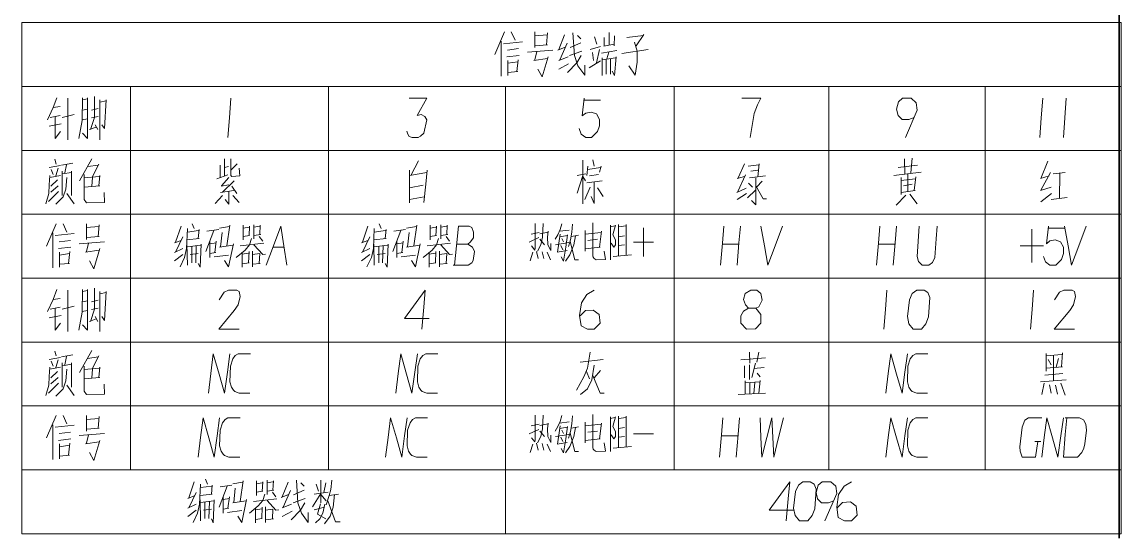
# Model space of a CAD drawing. Extents: x 2 to 295, y 3 to 209.
# Drawn here: x 213.6 to 292.2, y 51.1 to 87.8 of the extents above; entities that cross this region are included whole.
import ezdxf

# ---------------------------------------------------------------- set-up
doc = ezdxf.new("R2010")
doc.units = 0

msp = doc.modelspace()

# ---------------------------------------------------------------- linework, layer by layer
at = {"color": 7, "lineweight": 35}
msp.add_line((292.1, 50.917), (292.1, 200.299), dxfattribs=at)
at = {"color": 7, "lineweight": 13}
for p, q in [((213.598, 87.793), (292.224, 87.793)), ((213.598, 87.793), (213.598, 51.233)), ((292.224, 87.793), (292.224, 51.233)), ((213.598, 83.223), (292.224, 83.223)), ((221.362, 83.223), (221.362, 55.803)), ((235.517, 83.223), (235.517, 55.803)), ((248.184, 83.223), (248.184, 51.233)), ((260.262, 83.223), (260.262, 55.803)), ((271.309, 83.223), (271.309, 55.803)), ((282.503, 83.223), (282.503, 55.803)), ((213.598, 78.653), (292.224, 78.653)), ((213.598, 74.083), (292.224, 74.083)), ((213.598, 69.513), (292.224, 69.513)), ((213.598, 64.943), (292.224, 64.943)), ((213.598, 60.373), (292.224, 60.373)), ((213.598, 55.803), (292.224, 55.803)), ((213.598, 51.233), (292.224, 51.233))]:
    msp.add_line(p, q, dxfattribs=at)
for points in [[(248.116, 87.118), (247.416, 85.508)], [(248.606, 87.118), (248.886, 86.523)], [(250.286, 87.118), (250.286, 85.998)], [(250.286, 86.838), (251.161, 86.908)], [(251.196, 87.048), (251.126, 86.208)], [(252.421, 86.908), (252.001, 85.858)], [(253.016, 87.048), (253.121, 85.438)], [(253.331, 86.873), (253.576, 86.628)], [(254.556, 86.768), (254.731, 86.243)], [(255.256, 86.733), (255.256, 86.138)], [(255.606, 87.083), (255.606, 86.208)], [(255.991, 86.838), (255.956, 86.138)], [(256.866, 86.733), (258.056, 86.873)], [(258.091, 86.943), (257.531, 86.138)], [(247.871, 86.453), (247.871, 85.228), (247.871, 83.968)], [(248.046, 86.278), (249.411, 86.418)], [(248.326, 85.823), (249.131, 85.928)], [(249.761, 85.683), (251.581, 85.823)], [(251.196, 86.208), (250.286, 86.138)], [(250.426, 85.718), (250.286, 85.123)], [(251.931, 85.823), (252.456, 86.033)], [(252.596, 86.313), (252.071, 85.123)], [(252.771, 85.438), (253.646, 85.753)], [(252.806, 85.998), (253.576, 86.348)], [(254.241, 85.858), (254.976, 86.068)], [(254.906, 85.858), (254.696, 84.913)], [(255.046, 85.613), (256.166, 85.788)], [(255.221, 86.103), (255.956, 86.243)], [(258.406, 85.858), (256.516, 85.578)], [(257.426, 86.383), (257.601, 85.753)], [(257.601, 85.753), (257.601, 84.948)], [(249.166, 85.438), (248.291, 85.333)], [(248.361, 85.088), (248.361, 84.003)], [(248.361, 84.878), (249.061, 84.983)], [(249.096, 85.123), (248.991, 84.283)], [(251.196, 85.228), (250.216, 85.088)], [(251.231, 85.333), (250.811, 83.898)], [(252.666, 85.333), (252.001, 85.088)], [(253.121, 85.438), (253.366, 84.703)], [(253.611, 85.438), (253.296, 84.913)], [(254.171, 84.563), (254.976, 85.053)], [(254.416, 85.648), (254.486, 85.088)], [(255.116, 85.123), (256.061, 85.263)], [(255.116, 85.263), (255.116, 84.003)], [(255.116, 85.193), (255.116, 85.263)], [(255.396, 85.158), (255.396, 84.108)], [(255.571, 85.683), (255.431, 85.193)], [(255.711, 85.193), (255.711, 84.108)], [(256.096, 85.333), (255.991, 84.003)], [(257.601, 84.948), (257.461, 84.038)], [(248.361, 84.213), (249.061, 84.283)], [(250.811, 83.898), (250.496, 84.458)], [(252.001, 84.458), (252.701, 84.843)], [(253.296, 84.913), (252.631, 84.213)], [(253.366, 84.703), (253.856, 84.038)], [(253.856, 84.038), (253.856, 84.738)], [(255.991, 84.003), (255.816, 84.318)], [(257.461, 84.038), (257.006, 84.703)], [(216.08, 82.408), (215.835, 81.708)], [(215.835, 81.708), (216.325, 81.778)], [(216.885, 82.373), (216.885, 80.903), (216.885, 79.398)], [(217.935, 82.408), (217.9, 80.798)], [(218.285, 82.408), (218.285, 80.973), (218.285, 79.503), (217.935, 79.888)], [(217.935, 82.268), (218.285, 82.338)], [(218.775, 82.513), (218.775, 80.973)], [(219.16, 82.268), (219.16, 80.833), (219.16, 79.398)], [(219.16, 82.093), (219.615, 82.198)], [(219.615, 82.268), (219.51, 80.203)], [(228.545, 82.373), (228.44, 80.973), (228.335, 79.573)], [(241.133, 80.028), (241.203, 79.818), (241.308, 79.643), (241.518, 79.573), (241.938, 79.573), (242.113, 79.678), (242.358, 79.888), (242.568, 80.833), (242.428, 81.078), (242.148, 81.218), (241.868, 81.148), (242.568, 82.373), (241.308, 82.373)], [(253.47, 80.203), (253.61, 79.818), (253.925, 79.573), (254.345, 79.573), (254.765, 79.993), (254.905, 80.413), (254.905, 80.868), (254.695, 81.253), (254.31, 81.393), (253.925, 81.323), (253.68, 81.113), (253.82, 82.373)], [(253.82, 82.233), (254.975, 82.233)], [(265.698, 79.573), (265.978, 81.288), (266.223, 81.918), (266.468, 82.373), (265.103, 82.373)], [(277.431, 81.008), (277.046, 80.868), (276.556, 80.868), (276.276, 81.148), (276.171, 81.603), (276.311, 82.128), (276.591, 82.373), (277.221, 82.373), (277.571, 82.058), (277.641, 81.533), (276.801, 79.573)], [(286.628, 82.373), (286.523, 80.973), (286.418, 79.573)], [(288.308, 82.373), (288.203, 80.973), (288.098, 79.573)], [(215.835, 81.708), (215.415, 80.833)], [(215.625, 81.008), (216.325, 81.148)], [(215.975, 79.503), (215.975, 81.078)], [(216.465, 81.008), (217.34, 81.218)], [(217.935, 81.533), (218.285, 81.603)], [(218.775, 81.008), (218.495, 80.133)], [(218.565, 81.533), (219.055, 81.638)], [(218.565, 80.973), (219.055, 81.078)], [(215.555, 80.378), (216.395, 80.553)], [(217.9, 80.798), (217.655, 79.503)], [(217.9, 80.833), (218.285, 80.903)], [(218.425, 80.133), (218.915, 80.308)], [(218.845, 80.483), (219.02, 80.133)], [(219.51, 80.203), (219.3, 80.483)], [(215.975, 79.503), (216.36, 79.993)], [(216.045, 77.663), (215.94, 78.013)], [(218.6, 78.048), (217.725, 76.473)], [(228.09, 78.048), (228.09, 76.823)], [(228.545, 78.048), (228.545, 76.858)], [(241.43, 76.893), (241.955, 77.908)], [(253.733, 77.943), (253.733, 76.403), (253.733, 74.828)], [(254.433, 77.978), (254.538, 77.523)], [(276.766, 76.963), (276.731, 78.048)], [(277.291, 78.083), (277.186, 77.033)], [(286.978, 77.873), (286.488, 76.648)], [(215.555, 77.418), (216.36, 77.558)], [(215.695, 77.278), (215.835, 76.928)], [(216.01, 76.823), (216.185, 77.383)], [(216.43, 77.593), (217.235, 77.733)], [(216.465, 77.173), (216.465, 75.423)], [(216.5, 76.963), (217.13, 77.068)], [(216.78, 77.628), (216.675, 77.033)], [(217.13, 77.173), (217.13, 75.423)], [(218.32, 77.488), (219.055, 77.593)], [(219.09, 77.663), (218.635, 76.788)], [(227.775, 76.718), (227.775, 77.593)], [(228.09, 77.418), (228.37, 77.488)], [(229, 77.698), (228.545, 77.243)], [(229.175, 76.823), (229.14, 77.383)], [(241.325, 77.243), (241.325, 76.088), (241.325, 74.898)], [(242.55, 77.068), (241.325, 76.858)], [(242.34, 74.933), (242.48, 76.228), (242.585, 77.243)], [(254.083, 77.523), (254.013, 76.858)], [(254.083, 77.278), (254.993, 77.418)], [(255.028, 77.523), (254.923, 77.103)], [(265.295, 77.698), (264.84, 76.683)], [(265.54, 77.523), (266.31, 77.628)], [(265.75, 77.173), (266.24, 77.243)], [(266.345, 77.698), (266.24, 76.753)], [(277.921, 77.103), (275.961, 76.858)], [(277.676, 77.593), (276.276, 77.418)], [(287.188, 77.068), (286.488, 75.808)], [(287.363, 76.963), (288.238, 77.068)], [(215.59, 76.858), (215.555, 76.193)], [(216.36, 76.858), (215.59, 76.718)], [(216.15, 76.543), (215.66, 76.088)], [(216.815, 76.718), (216.745, 75.878)], [(218.04, 76.928), (218.04, 75.143)], [(218.04, 76.683), (219.125, 76.788)], [(218.6, 76.088), (218.635, 76.718)], [(219.16, 76.858), (219.09, 76.123)], [(227.53, 76.613), (228.335, 76.893)], [(228.405, 76.718), (227.88, 76.123)], [(228.79, 76.473), (227.95, 75.668)], [(228.545, 76.858), (228.615, 76.788)], [(228.615, 76.788), (229.175, 76.823)], [(253.313, 76.858), (253.943, 76.963)], [(253.733, 76.858), (253.313, 75.598)], [(253.733, 76.788), (253.908, 76.473)], [(255.098, 76.473), (254.013, 76.333)], [(254.188, 76.823), (254.853, 76.928)], [(254.538, 76.368), (254.538, 74.863)], [(264.77, 76.648), (265.295, 76.788)], [(265.365, 76.893), (264.805, 75.703)], [(265.575, 76.298), (265.855, 76.018)], [(265.645, 76.683), (266.8, 76.823)], [(266.1, 76.683), (266.1, 74.758)], [(266.555, 76.438), (266.17, 76.053)], [(276.486, 76.718), (276.486, 75.493)], [(276.486, 76.508), (277.501, 76.613)], [(276.976, 76.963), (276.976, 75.703)], [(277.431, 75.773), (277.536, 76.753)], [(286.453, 76.648), (287.083, 76.823)], [(287.853, 76.998), (287.818, 75.213)], [(215.52, 75.563), (215.31, 74.828)], [(216.22, 75.703), (215.485, 75.003)], [(215.555, 76.193), (215.52, 75.563)], [(215.66, 75.668), (216.185, 76.123)], [(216.745, 75.878), (216.535, 75.318), (216.01, 74.793)], [(216.815, 75.563), (217.34, 74.828)], [(219.16, 76.123), (218.04, 76.018)], [(219.51, 74.933), (219.475, 75.633)], [(227.81, 75.633), (228.755, 75.773)], [(228.405, 76.193), (227.845, 76.088)], [(228.405, 75.703), (228.405, 74.793)], [(228.615, 76.088), (228.965, 75.563)], [(241.325, 75.983), (242.305, 76.158)], [(254.258, 76.018), (253.873, 75.143)], [(254.783, 75.983), (255.168, 75.353)], [(264.735, 75.633), (265.4, 75.948)], [(264.77, 75.143), (265.435, 75.563)], [(266.065, 75.808), (265.505, 75.248)], [(266.1, 76.123), (266.625, 75.178)], [(277.501, 75.773), (276.486, 75.633)], [(276.661, 76.123), (277.291, 76.228)], [(277.116, 75.528), (277.641, 74.828)], [(286.453, 75.773), (287.223, 76.018)], [(286.488, 74.968), (287.258, 75.563)], [(218.04, 75.143), (218.215, 74.898)], [(218.215, 74.898), (219.51, 74.933)], [(227.425, 74.863), (227.95, 75.423)], [(228.405, 74.793), (228.125, 75.143)], [(228.685, 75.423), (229.14, 74.933)], [(241.325, 75.143), (242.375, 75.318)], [(254.538, 74.863), (254.328, 75.353)], [(266.1, 74.758), (265.785, 75.073)], [(266.625, 75.178), (266.87, 75.178)], [(276.836, 75.458), (276.136, 74.723)], [(287.223, 75.143), (288.378, 75.283)], [(216.045, 73.408), (215.345, 71.798)], [(216.535, 73.408), (216.815, 72.813)], [(218.215, 73.408), (218.215, 72.288)], [(218.215, 73.128), (219.09, 73.198)], [(219.125, 73.338), (219.055, 72.498)], [(224.975, 73.233), (224.59, 72.078)], [(225.78, 73.408), (225.92, 73.058)], [(227.74, 73.093), (228.44, 73.198)], [(228.475, 73.303), (228.265, 71.833)], [(229.42, 73.303), (229.42, 72.253)], [(229.42, 73.093), (229.84, 73.163)], [(229.875, 73.233), (229.84, 72.533)], [(230.19, 72.323), (230.19, 73.338)], [(230.19, 73.163), (230.61, 73.233)], [(230.645, 73.303), (230.61, 72.638)], [(231.065, 70.433), (231.59, 71.833), (232.115, 73.233), (232.325, 71.833), (232.535, 70.433)], [(238.35, 73.233), (237.965, 72.078)], [(239.155, 73.408), (239.295, 73.058)], [(241.115, 73.093), (241.815, 73.198)], [(241.85, 73.303), (241.64, 71.833)], [(242.795, 73.303), (242.795, 72.253)], [(242.795, 73.093), (243.215, 73.163)], [(243.25, 73.233), (243.215, 72.533)], [(243.565, 72.323), (243.565, 73.338)], [(243.565, 73.163), (243.985, 73.233)], [(244.02, 73.303), (243.985, 72.638)], [(244.44, 70.433), (245.525, 70.433), (245.77, 70.608), (245.875, 70.783), (245.98, 71.413), (245.84, 71.728), (245.49, 71.938), (245.665, 72.078), (245.91, 72.393), (245.91, 72.813), (245.77, 73.128), (245.595, 73.233), (244.825, 73.233), (244.685, 71.833), (244.545, 70.433)], [(250.323, 73.433), (250.323, 71.693), (250.293, 71.513), (250.053, 71.813)], [(250.893, 73.433), (250.833, 72.443), (250.713, 71.903), (250.473, 71.453)], [(252.213, 73.403), (252.093, 72.983)], [(252.993, 73.373), (252.933, 72.803)], [(254.433, 73.463), (254.433, 72.263), (254.433, 71.063)], [(255.693, 73.313), (255.693, 72.083), (255.693, 70.823)], [(255.693, 73.193), (256.023, 73.253)], [(256.053, 73.313), (255.873, 72.623)], [(256.263, 71.093), (256.263, 72.203), (256.263, 73.343)], [(256.263, 73.193), (256.833, 73.253)], [(256.833, 73.343), (256.833, 72.263), (256.833, 71.153)], [(263.563, 70.433), (263.703, 72.008), (263.808, 73.233)], [(264.998, 73.233), (264.893, 72.043), (264.753, 70.433)], [(266.468, 73.233), (266.713, 71.833), (266.958, 70.433), (267.483, 71.833), (268.008, 73.233)], [(274.736, 70.433), (274.876, 72.008), (274.981, 73.233)], [(276.171, 73.233), (276.066, 72.043), (275.926, 70.433)], [(277.781, 73.233), (277.641, 71.063), (277.746, 70.713), (277.991, 70.433), (278.481, 70.433), (278.726, 70.643), (278.901, 70.993), (279.006, 72.323), (279.076, 73.233)], [(286.681, 71.063), (286.821, 70.678), (287.136, 70.433), (287.556, 70.433), (287.976, 70.853), (288.116, 71.273), (288.116, 71.728), (287.906, 72.113), (287.521, 72.253), (287.136, 72.183), (286.891, 71.973), (287.031, 73.233)], [(288.186, 73.233), (288.431, 71.833), (288.676, 70.433), (289.201, 71.833), (289.726, 73.233)], [(215.8, 72.743), (215.8, 71.518), (215.8, 70.258)], [(215.975, 72.568), (217.34, 72.708)], [(219.125, 72.498), (218.215, 72.428)], [(225.115, 72.463), (224.59, 71.378)], [(225.43, 73.058), (225.36, 71.623)], [(226.27, 72.358), (225.395, 72.253)], [(225.43, 72.813), (226.235, 72.918)], [(226.27, 72.988), (226.2, 72.358)], [(227.32, 72.918), (226.76, 71.413)], [(226.83, 72.883), (227.67, 72.988)], [(227.915, 72.778), (227.81, 71.763)], [(230.015, 72.358), (229.875, 71.903), (229.56, 71.518), (228.93, 70.993)], [(229.875, 72.568), (229.42, 72.498)], [(230.19, 72.568), (230.68, 72.638)], [(230.575, 72.498), (230.82, 72.148)], [(238.49, 72.463), (237.965, 71.378)], [(238.805, 73.058), (238.735, 71.623)], [(239.645, 72.358), (238.77, 72.253)], [(238.805, 72.813), (239.61, 72.918)], [(239.645, 72.988), (239.575, 72.358)], [(240.695, 72.918), (240.135, 71.413)], [(240.205, 72.883), (241.045, 72.988)], [(241.29, 72.778), (241.185, 71.763)], [(243.39, 72.358), (243.25, 71.903), (242.935, 71.518), (242.305, 70.993)], [(243.25, 72.568), (242.795, 72.498)], [(243.565, 72.568), (244.055, 72.638)], [(243.95, 72.498), (244.195, 72.148)], [(249.873, 72.083), (250.563, 72.413)], [(250.023, 72.653), (250.593, 72.773)], [(250.653, 72.683), (251.253, 72.803)], [(251.253, 72.863), (251.193, 72.443), (251.223, 71.903)], [(251.943, 72.623), (251.733, 72.293)], [(252.093, 72.653), (251.913, 71.363)], [(252.093, 72.983), (251.943, 72.623)], [(252.063, 72.863), (252.753, 72.953)], [(252.063, 72.473), (252.633, 72.563)], [(252.213, 72.353), (252.333, 72.113)], [(252.633, 72.623), (252.513, 71.723)], [(252.933, 72.803), (252.843, 72.263)], [(252.903, 72.503), (253.413, 72.593)], [(253.203, 72.533), (253.083, 71.903)], [(253.893, 72.923), (253.893, 71.453)], [(253.893, 72.653), (255.033, 72.773)], [(255.063, 72.863), (254.913, 71.723)], [(255.873, 72.623), (256.053, 72.263)], [(256.263, 72.473), (256.713, 72.533)], [(258.063, 73.103), (258.063, 72.083), (258.063, 71.063)], [(285.841, 73.023), (285.841, 71.833), (285.841, 70.643)], [(287.031, 73.093), (288.186, 73.093)], [(217.095, 71.728), (216.22, 71.623)], [(216.255, 72.113), (217.06, 72.218)], [(217.69, 71.973), (219.51, 72.113)], [(218.355, 72.008), (218.215, 71.413)], [(219.16, 71.623), (218.74, 70.188)], [(224.52, 72.043), (224.975, 72.218)], [(225.115, 71.623), (224.52, 71.343)], [(225.36, 71.623), (225.22, 70.993)], [(225.43, 70.433), (225.395, 71.938)], [(225.43, 71.763), (226.375, 71.868)], [(225.745, 71.763), (225.745, 70.608)], [(226.025, 70.608), (226.06, 71.833)], [(226.41, 71.938), (226.34, 70.293)], [(227.04, 72.148), (227.04, 70.993)], [(227.04, 71.973), (227.495, 72.043)], [(227.495, 72.148), (227.39, 71.343)], [(227.74, 71.728), (228.685, 71.868)], [(228.72, 71.973), (228.37, 70.328)], [(229.21, 71.833), (230.89, 72.008)], [(230.19, 71.903), (230.82, 71.203), (231.03, 71.238)], [(231.555, 71.728), (232.325, 71.728)], [(237.895, 72.043), (238.35, 72.218)], [(238.49, 71.623), (237.895, 71.343)], [(238.735, 71.623), (238.595, 70.993)], [(238.805, 70.433), (238.77, 71.938)], [(238.805, 71.763), (239.75, 71.868)], [(239.12, 71.763), (239.12, 70.608)], [(239.4, 70.608), (239.435, 71.833)], [(239.785, 71.938), (239.715, 70.293)], [(240.415, 72.148), (240.415, 70.993)], [(240.415, 71.973), (240.87, 72.043)], [(240.87, 72.148), (240.765, 71.343)], [(241.115, 71.728), (242.06, 71.868)], [(242.095, 71.973), (241.745, 70.328)], [(242.585, 71.833), (244.265, 72.008)], [(243.565, 71.903), (244.195, 71.203), (244.405, 71.238)], [(245.49, 71.938), (244.685, 71.938)], [(250.653, 72.293), (250.983, 71.903)], [(251.223, 71.903), (251.433, 71.483), (251.433, 71.993)], [(251.763, 71.903), (252.723, 72.053)], [(252.153, 71.843), (252.303, 71.543)], [(252.513, 71.723), (252.333, 70.733)], [(252.843, 72.263), (252.693, 71.783)], [(253.083, 71.903), (252.783, 71.183)], [(252.813, 72.143), (253.143, 70.823)], [(254.973, 71.723), (253.893, 71.603)], [(254.073, 72.203), (254.763, 72.293)], [(255.933, 71.723), (255.753, 72.023)], [(256.053, 71.903), (255.933, 71.723)], [(256.053, 72.263), (256.053, 71.903)], [(256.263, 71.843), (256.713, 71.903)], [(257.343, 72.083), (258.783, 72.083)], [(263.703, 71.938), (264.893, 71.938)], [(274.876, 71.938), (276.066, 71.938)], [(285.001, 71.833), (286.681, 71.833)], [(216.29, 71.378), (216.29, 70.293)], [(216.29, 71.168), (216.99, 71.273)], [(217.025, 71.413), (216.92, 70.573)], [(219.125, 71.518), (218.145, 71.378)], [(224.52, 70.748), (225.115, 71.203)], [(225.22, 70.993), (224.905, 70.328)], [(225.64, 71.203), (226.2, 71.273)], [(227.46, 71.343), (227.04, 71.273)], [(227.355, 71.028), (228.37, 71.168)], [(228.37, 70.328), (228.09, 70.783)], [(229.35, 71.308), (229.35, 70.293)], [(229.35, 71.238), (229.805, 71.308)], [(229.84, 71.413), (229.805, 70.608)], [(230.085, 70.328), (230.085, 71.448)], [(230.61, 71.273), (230.085, 71.203)], [(230.61, 71.273), (230.575, 70.573)], [(237.895, 70.748), (238.49, 71.203)], [(238.595, 70.993), (238.28, 70.328)], [(239.015, 71.203), (239.575, 71.273)], [(240.835, 71.343), (240.415, 71.273)], [(240.73, 71.028), (241.745, 71.168)], [(241.745, 70.328), (241.465, 70.783)], [(242.725, 71.308), (242.725, 70.293)], [(242.725, 71.238), (243.18, 71.308)], [(243.215, 71.413), (243.18, 70.608)], [(243.46, 70.328), (243.46, 71.448)], [(243.985, 71.273), (243.46, 71.203)], [(243.985, 71.273), (243.95, 70.573)], [(250.143, 71.363), (249.963, 70.763)], [(250.413, 71.423), (250.533, 70.913)], [(250.803, 71.393), (250.923, 70.913)], [(251.163, 71.363), (251.403, 70.823)], [(251.883, 71.363), (252.603, 71.483)], [(252.333, 70.733), (252.183, 71.033)], [(252.783, 71.183), (252.483, 70.733)], [(253.143, 70.823), (253.413, 70.823)], [(254.433, 71.123), (254.463, 71.003)], [(254.463, 71.003), (254.523, 70.913)], [(254.523, 70.913), (254.673, 70.823)], [(254.673, 70.823), (255.333, 70.853)], [(255.333, 70.853), (255.243, 71.453)], [(255.903, 71.063), (257.193, 71.183)], [(216.29, 70.503), (216.99, 70.573)], [(218.74, 70.188), (218.425, 70.748)], [(226.34, 70.293), (226.2, 70.573)], [(229.35, 70.538), (229.84, 70.608)], [(230.085, 70.503), (230.645, 70.573)], [(239.715, 70.293), (239.575, 70.573)], [(242.725, 70.538), (243.215, 70.608)], [(243.46, 70.503), (244.02, 70.573)], [(216.08, 68.698), (215.835, 67.998)], [(216.885, 68.663), (216.885, 67.193), (216.885, 65.688)], [(217.935, 68.698), (217.9, 67.088)], [(218.285, 68.698), (218.285, 67.263), (218.285, 65.793), (217.935, 66.178)], [(217.935, 68.558), (218.285, 68.628)], [(218.775, 68.803), (218.775, 67.263)], [(219.16, 68.558), (219.16, 67.123), (219.16, 65.688)], [(219.16, 68.383), (219.615, 68.488)], [(219.615, 68.558), (219.51, 66.493)], [(229.14, 65.863), (227.67, 65.863), (228.79, 67.193), (229.07, 67.613), (229.21, 68.208), (229.14, 68.558), (228.965, 68.663), (228.37, 68.663), (228.055, 68.523), (227.705, 67.963)], [(242.2, 65.863), (242.34, 67.438), (242.445, 68.663), (240.975, 66.633), (242.725, 66.633)], [(254.538, 68.663), (254.013, 68.348), (253.628, 67.753), (253.488, 66.843), (253.593, 66.108), (254.048, 65.863), (254.538, 65.863), (254.958, 66.283), (254.888, 66.913), (254.468, 67.228), (253.908, 67.193), (253.523, 66.808)], [(266.1, 67.368), (266.31, 67.473), (266.555, 67.928), (266.45, 68.418), (266.17, 68.663), (265.75, 68.663), (265.33, 68.418), (265.225, 67.998), (265.365, 67.613), (265.575, 67.368)], [(275.471, 68.663), (275.366, 67.263), (275.261, 65.863)], [(285.963, 68.663), (285.858, 67.263), (285.753, 65.863)], [(288.903, 65.863), (287.433, 65.863), (288.553, 67.193), (288.833, 67.613), (288.973, 68.208), (288.903, 68.558), (288.728, 68.663), (288.133, 68.663), (287.818, 68.523), (287.468, 67.963)], [(215.835, 67.998), (215.415, 67.123)], [(215.835, 67.998), (216.325, 68.068)], [(217.935, 67.823), (218.285, 67.893)], [(218.565, 67.823), (219.055, 67.928)], [(215.555, 66.668), (216.395, 66.843)], [(215.625, 67.298), (216.325, 67.438)], [(215.975, 65.793), (215.975, 67.368)], [(216.465, 67.298), (217.34, 67.508)], [(217.9, 67.088), (217.655, 65.793)], [(217.9, 67.123), (218.285, 67.193)], [(218.775, 67.298), (218.495, 66.423)], [(218.565, 67.263), (219.055, 67.368)], [(215.975, 65.793), (216.36, 66.283)], [(218.425, 66.423), (218.915, 66.598)], [(218.845, 66.773), (219.02, 66.423)], [(219.51, 66.493), (219.3, 66.773)], [(215.555, 63.708), (216.36, 63.848)], [(216.045, 63.953), (215.94, 64.303)], [(216.43, 63.883), (217.235, 64.023)], [(216.78, 63.918), (216.675, 63.323)], [(218.6, 64.338), (217.725, 62.763)], [(218.32, 63.778), (219.055, 63.883)], [(219.09, 63.953), (218.635, 63.078)], [(226.935, 61.293), (227.11, 62.693), (227.285, 64.093), (227.705, 62.658), (228.09, 61.293), (228.3, 62.798), (228.475, 64.093)], [(229.91, 61.293), (229.14, 61.293), (228.825, 61.398), (228.72, 61.503), (228.58, 61.713), (228.475, 62.098), (228.51, 63.218), (228.685, 63.743), (228.86, 63.988), (229.07, 64.093), (229.945, 64.093)], [(240.345, 61.293), (240.52, 62.693), (240.695, 64.093), (241.115, 62.658), (241.5, 61.293), (241.71, 62.798), (241.885, 64.093)], [(243.32, 61.293), (242.55, 61.293), (242.235, 61.398), (242.13, 61.503), (241.99, 61.713), (241.885, 62.098), (241.92, 63.218), (242.095, 63.743), (242.27, 63.988), (242.48, 64.093), (243.355, 64.093)], [(254.258, 64.233), (254.048, 63.078), (253.803, 62.448), (253.278, 61.503)], [(253.523, 63.498), (255.168, 63.708)], [(265.015, 63.673), (266.8, 63.813)], [(265.645, 64.233), (265.68, 63.428)], [(266.31, 64.233), (266.17, 63.498)], [(275.401, 61.293), (275.576, 62.693), (275.751, 64.093), (276.171, 62.658), (276.556, 61.293), (276.766, 62.798), (276.941, 64.093)], [(278.376, 61.293), (277.606, 61.293), (277.291, 61.398), (277.186, 61.503), (277.046, 61.713), (276.941, 62.098), (276.976, 63.218), (277.151, 63.743), (277.326, 63.988), (277.536, 64.093), (278.411, 64.093)], [(286.873, 62.868), (286.873, 64.128)], [(286.873, 63.953), (287.993, 64.058)], [(287.013, 63.708), (287.223, 63.323)], [(287.398, 62.203), (287.398, 63.988)], [(287.573, 63.148), (287.748, 63.778)], [(288.028, 64.163), (287.958, 63.183)], [(215.59, 63.148), (215.555, 62.483)], [(216.36, 63.148), (215.59, 63.008)], [(215.695, 63.568), (215.835, 63.218)], [(216.01, 63.113), (216.185, 63.673)], [(216.465, 63.463), (216.465, 61.713)], [(216.5, 63.253), (217.13, 63.358)], [(216.815, 63.008), (216.745, 62.168)], [(217.13, 63.463), (217.13, 61.713)], [(218.04, 63.218), (218.04, 61.433)], [(218.04, 62.973), (219.125, 63.078)], [(218.6, 62.378), (218.635, 63.008)], [(219.16, 63.148), (219.09, 62.413)], [(253.558, 61.188), (254.048, 61.608), (254.363, 62.238), (254.538, 63.288)], [(254.993, 62.903), (254.538, 62.378)], [(265.295, 62.378), (265.295, 63.253)], [(265.645, 63.323), (265.645, 62.273)], [(266.065, 63.428), (265.82, 62.413)], [(265.96, 63.043), (266.695, 63.113)], [(288.028, 63.183), (286.873, 63.078)], [(215.555, 62.483), (215.52, 61.853)], [(216.15, 62.833), (215.66, 62.378)], [(215.66, 61.958), (216.185, 62.413)], [(216.745, 62.168), (216.535, 61.608), (216.01, 61.083)], [(219.16, 62.413), (218.04, 62.308)], [(253.978, 62.833), (254.188, 62.308)], [(254.433, 62.553), (254.958, 61.293), (255.238, 61.293)], [(265.33, 62.168), (265.33, 61.223)], [(266.205, 62.728), (266.415, 62.448)], [(266.415, 62.203), (266.31, 61.293)], [(288.308, 62.238), (286.453, 62.098)], [(286.768, 62.588), (288.063, 62.693)], [(215.52, 61.853), (215.31, 61.118)], [(216.22, 61.993), (215.485, 61.293)], [(216.815, 61.853), (217.34, 61.118)], [(218.04, 61.433), (218.215, 61.188)], [(219.51, 61.223), (219.475, 61.923)], [(265.33, 62.028), (266.38, 62.098)], [(265.68, 62.028), (265.68, 61.258)], [(265.96, 61.258), (266.03, 62.063)], [(286.733, 61.993), (286.558, 61.188)], [(287.118, 61.888), (287.223, 61.293)], [(287.678, 61.223), (287.538, 61.853)], [(287.923, 61.993), (288.238, 61.153)], [(218.215, 61.188), (219.51, 61.223)], [(264.84, 61.188), (266.8, 61.293)], [(216.045, 59.698), (215.345, 58.088)], [(215.8, 59.033), (215.8, 57.808), (215.8, 56.548)], [(215.975, 58.858), (217.34, 58.998)], [(216.535, 59.698), (216.815, 59.103)], [(218.215, 59.698), (218.215, 58.578)], [(218.215, 59.418), (219.09, 59.488)], [(219.125, 59.628), (219.055, 58.788)], [(226.2, 56.723), (226.375, 58.123), (226.55, 59.523), (226.97, 58.088), (227.355, 56.723), (227.565, 58.228), (227.74, 59.523)], [(229.175, 56.723), (228.405, 56.723), (228.09, 56.828), (227.985, 56.933), (227.845, 57.143), (227.74, 57.528), (227.775, 58.648), (227.95, 59.173), (228.125, 59.418), (228.335, 59.523), (229.21, 59.523)], [(239.61, 56.723), (239.785, 58.123), (239.96, 59.523), (240.38, 58.088), (240.765, 56.723), (240.975, 58.228), (241.15, 59.523)], [(242.585, 56.723), (241.815, 56.723), (241.5, 56.828), (241.395, 56.933), (241.255, 57.143), (241.15, 57.528), (241.185, 58.648), (241.36, 59.173), (241.535, 59.418), (241.745, 59.523), (242.62, 59.523)], [(250.023, 58.943), (250.593, 59.063)], [(250.323, 59.723), (250.323, 57.983), (250.293, 57.803), (250.053, 58.103)], [(250.893, 59.723), (250.833, 58.733), (250.713, 58.193), (250.473, 57.743)], [(250.653, 58.973), (251.253, 59.093)], [(251.253, 59.153), (251.193, 58.733), (251.223, 58.193)], [(252.093, 59.273), (251.943, 58.913)], [(252.063, 59.153), (252.753, 59.243)], [(252.213, 59.693), (252.093, 59.273)], [(252.933, 59.093), (252.843, 58.553)], [(252.993, 59.663), (252.933, 59.093)], [(253.893, 59.213), (253.893, 57.743)], [(253.893, 58.943), (255.033, 59.063)], [(254.433, 59.753), (254.433, 58.553), (254.433, 57.353)], [(255.063, 59.153), (254.913, 58.013)], [(255.693, 59.603), (255.693, 58.373), (255.693, 57.113)], [(255.693, 59.483), (256.023, 59.543)], [(256.053, 59.603), (255.873, 58.913)], [(256.263, 57.383), (256.263, 58.493), (256.263, 59.633)], [(256.263, 59.483), (256.833, 59.543)], [(256.833, 59.633), (256.833, 58.553), (256.833, 57.443)], [(263.493, 56.723), (263.633, 58.298), (263.738, 59.523)], [(264.928, 59.523), (264.823, 58.333), (264.683, 56.723)], [(266.398, 59.523), (266.468, 58.123), (266.538, 56.723), (266.888, 58.123), (267.238, 59.523), (267.308, 58.123), (267.378, 56.723), (267.728, 58.123), (268.078, 59.523)], [(275.401, 56.723), (275.576, 58.123), (275.751, 59.523), (276.171, 58.088), (276.556, 56.723), (276.766, 58.228), (276.941, 59.523)], [(278.376, 56.723), (277.606, 56.723), (277.291, 56.828), (277.186, 56.933), (277.046, 57.143), (276.941, 57.528), (276.976, 58.648), (277.151, 59.173), (277.326, 59.418), (277.536, 59.523), (278.411, 59.523)], [(286.278, 57.843), (286.103, 56.723), (285.158, 56.723), (285.018, 57.143), (284.983, 57.458), (285.158, 58.858), (285.333, 59.348), (285.613, 59.523), (286.558, 59.523)], [(286.558, 56.723), (286.733, 58.123), (286.908, 59.523), (287.328, 58.088), (287.713, 56.723), (287.923, 58.228), (288.098, 59.523)], [(288.098, 56.723), (289.113, 56.723), (289.428, 57.038), (289.568, 57.353), (289.638, 57.668), (289.743, 58.648), (289.708, 59.068), (289.533, 59.383), (289.253, 59.523), (288.238, 59.523)], [(288.343, 59.523), (288.238, 58.333), (288.098, 56.723)], [(216.255, 58.403), (217.06, 58.508)], [(217.69, 58.263), (219.51, 58.403)], [(219.125, 58.788), (218.215, 58.718)], [(218.355, 58.298), (218.215, 57.703)], [(249.873, 58.373), (250.563, 58.703)], [(250.653, 58.583), (250.983, 58.193)], [(251.223, 58.193), (251.433, 57.773), (251.433, 58.283)], [(251.943, 58.913), (251.733, 58.583)], [(251.763, 58.193), (252.723, 58.343)], [(252.093, 58.943), (251.913, 57.653)], [(252.063, 58.763), (252.633, 58.853)], [(252.213, 58.643), (252.333, 58.403)], [(252.633, 58.913), (252.513, 58.013)], [(252.843, 58.553), (252.693, 58.073)], [(253.083, 58.193), (252.783, 57.473)], [(252.813, 58.433), (253.143, 57.113)], [(252.903, 58.793), (253.413, 58.883)], [(253.203, 58.823), (253.083, 58.193)], [(254.073, 58.493), (254.763, 58.583)], [(255.933, 58.013), (255.753, 58.313)], [(255.873, 58.913), (256.053, 58.553)], [(256.053, 58.193), (255.933, 58.013)], [(256.053, 58.553), (256.053, 58.193)], [(256.263, 58.763), (256.713, 58.823)], [(256.263, 58.133), (256.713, 58.193)], [(257.343, 58.373), (258.783, 58.373)], [(263.633, 58.228), (264.823, 58.228)], [(217.095, 58.018), (216.22, 57.913)], [(216.29, 57.668), (216.29, 56.583)], [(216.29, 57.458), (216.99, 57.563)], [(217.025, 57.703), (216.92, 56.863)], [(219.125, 57.808), (218.145, 57.668)], [(219.16, 57.913), (218.74, 56.478)], [(250.143, 57.653), (249.963, 57.053)], [(250.413, 57.713), (250.533, 57.203)], [(250.803, 57.683), (250.923, 57.203)], [(251.163, 57.653), (251.403, 57.113)], [(251.883, 57.653), (252.603, 57.773)], [(252.153, 58.133), (252.303, 57.833)], [(252.513, 58.013), (252.333, 57.023)], [(252.783, 57.473), (252.483, 57.023)], [(254.973, 58.013), (253.893, 57.893)], [(254.433, 57.413), (254.463, 57.293)], [(255.333, 57.143), (255.243, 57.743)], [(255.903, 57.353), (257.193, 57.473)], [(286.068, 57.843), (286.488, 57.843)], [(216.29, 56.793), (216.99, 56.863)], [(218.74, 56.478), (218.425, 57.038)], [(252.333, 57.023), (252.183, 57.323)], [(253.143, 57.113), (253.413, 57.113)], [(254.463, 57.293), (254.523, 57.203)], [(254.523, 57.203), (254.673, 57.113)], [(254.673, 57.113), (255.333, 57.143)], [(226.726, 55.128), (226.866, 54.778)], [(231.136, 54.043), (231.136, 55.058)], [(233.236, 55.058), (233.341, 53.448)], [(234.986, 55.058), (234.986, 53.448)], [(235.756, 55.058), (235.686, 54.393)], [(225.921, 54.953), (225.536, 53.798)], [(226.376, 54.778), (226.306, 53.343)], [(226.376, 54.533), (227.181, 54.638)], [(227.216, 54.708), (227.146, 54.078)], [(228.266, 54.638), (227.706, 53.133)], [(227.776, 54.603), (228.616, 54.708)], [(228.686, 54.813), (229.386, 54.918)], [(228.861, 54.498), (228.756, 53.483)], [(229.421, 55.023), (229.211, 53.553)], [(230.366, 55.023), (230.366, 53.973)], [(230.366, 54.813), (230.786, 54.883)], [(230.821, 54.288), (230.366, 54.218)], [(230.821, 54.953), (230.786, 54.253)], [(231.136, 54.883), (231.556, 54.953)], [(231.136, 54.288), (231.626, 54.358)], [(231.591, 55.023), (231.556, 54.358)], [(232.641, 54.918), (232.221, 53.868)], [(232.816, 54.323), (232.291, 53.133)], [(233.026, 54.008), (233.796, 54.358)], [(233.551, 54.883), (233.796, 54.638)], [(234.636, 54.778), (234.811, 54.288)], [(235.336, 54.883), (235.196, 54.183)], [(235.686, 54.393), (235.581, 53.973)], [(268.279, 52.153), (268.419, 53.728), (268.524, 54.953), (267.054, 52.923), (268.804, 52.923)], [(271.674, 53.588), (271.289, 53.448), (270.799, 53.448), (270.519, 53.728), (270.414, 54.183), (270.554, 54.708), (270.834, 54.953), (271.464, 54.953), (271.814, 54.638), (271.884, 54.113), (271.044, 52.153)], [(272.934, 54.953), (272.409, 54.638), (272.024, 54.043), (271.884, 53.133), (271.989, 52.398), (272.444, 52.153), (272.934, 52.153), (273.354, 52.573), (273.284, 53.203), (272.864, 53.518), (272.304, 53.483), (271.919, 53.098)], [(225.466, 53.763), (225.921, 53.938)], [(226.061, 54.183), (225.536, 53.098)], [(227.216, 54.078), (226.341, 53.973)], [(226.376, 52.153), (226.341, 53.658)], [(226.376, 53.483), (227.321, 53.588)], [(226.691, 53.483), (226.691, 52.328)], [(226.971, 52.328), (227.006, 53.553)], [(227.356, 53.658), (227.286, 52.013)], [(227.986, 53.868), (227.986, 52.713)], [(227.986, 53.693), (228.441, 53.763)], [(228.441, 53.868), (228.336, 53.063)], [(228.686, 53.448), (229.631, 53.588)], [(229.666, 53.693), (229.316, 52.048)], [(230.961, 54.078), (230.821, 53.623), (230.506, 53.238), (229.876, 52.713)], [(230.156, 53.553), (231.836, 53.728)], [(231.136, 53.623), (231.766, 52.923), (231.976, 52.958)], [(231.521, 54.218), (231.766, 53.868)], [(232.151, 53.833), (232.676, 54.043)], [(232.991, 53.448), (233.866, 53.763)], [(234.986, 54.113), (234.391, 53.168)], [(234.496, 54.078), (235.511, 54.218)], [(234.986, 54.043), (235.371, 53.588)], [(235.581, 53.973), (235.371, 53.308)], [(235.476, 53.588), (236.036, 52.083)], [(235.581, 53.973), (236.246, 54.078)], [(235.966, 54.043), (235.861, 53.133)], [(226.061, 53.343), (225.466, 53.063)], [(225.466, 52.468), (226.061, 52.923)], [(226.166, 52.713), (225.851, 52.048)], [(226.306, 53.343), (226.166, 52.713)], [(226.586, 52.923), (227.146, 52.993)], [(228.406, 53.063), (227.986, 52.993)], [(228.301, 52.748), (229.316, 52.888)], [(230.296, 53.028), (230.296, 52.013)], [(230.296, 52.958), (230.751, 53.028)], [(230.786, 53.133), (230.751, 52.328)], [(231.031, 52.048), (231.031, 53.168)], [(231.556, 52.993), (231.031, 52.923)], [(231.556, 52.993), (231.521, 52.293)], [(232.886, 53.343), (232.221, 53.098)], [(232.221, 52.468), (232.921, 52.853)], [(233.516, 52.923), (232.851, 52.223)], [(233.341, 53.448), (233.586, 52.713)], [(233.831, 53.448), (233.516, 52.923)], [(233.586, 52.713), (234.076, 52.048)], [(234.076, 52.048), (234.076, 52.748)], [(234.496, 52.958), (235.231, 53.133)], [(234.951, 53.378), (234.741, 52.643)], [(235.126, 52.713), (234.916, 52.293)], [(235.266, 53.343), (235.126, 52.713)], [(235.861, 53.133), (235.651, 52.503)], [(227.286, 52.013), (227.146, 52.293)], [(229.316, 52.048), (229.036, 52.503)], [(230.296, 52.258), (230.786, 52.328)], [(231.031, 52.223), (231.591, 52.293)], [(234.916, 52.293), (234.601, 52.013)], [(234.741, 52.643), (235.336, 52.293)], [(235.651, 52.503), (235.231, 51.943)], [(236.036, 52.083), (236.351, 52.083)]]:
    msp.add_lwpolyline(points, dxfattribs=at)
for points in [[(277.956, 65.863), (278.271, 66.248), (278.446, 66.738), (278.551, 68.138), (278.411, 68.488), (278.131, 68.663), (277.606, 68.663), (277.291, 68.418), (277.081, 67.963), (276.941, 66.773), (277.046, 66.248), (277.361, 65.863)], [(265.435, 65.863), (266.065, 65.898), (266.45, 66.283), (266.45, 66.913), (266.1, 67.368), (265.575, 67.368), (265.225, 67.158), (265.015, 66.808), (265.015, 66.283)], [(269.819, 52.153), (270.134, 52.538), (270.309, 53.028), (270.414, 54.428), (270.274, 54.778), (269.994, 54.953), (269.469, 54.953), (269.154, 54.708), (268.944, 54.253), (268.804, 53.063), (268.909, 52.538), (269.224, 52.153)]]:
    msp.add_lwpolyline(points, close=True, dxfattribs=at)

doc.saveas('drawing.dxf')
